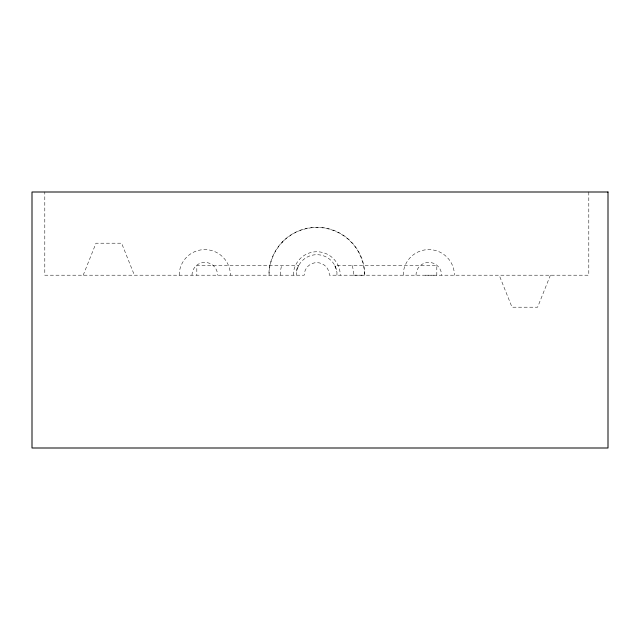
<?xml version="1.0" encoding="UTF-8"?>
<svg xmlns="http://www.w3.org/2000/svg" width="640" height="640" viewBox="0 0 640 640"><rect width="100%" height="100%" fill="white"/><g stroke="black" fill="none" stroke-linecap="round" stroke-linejoin="round"><path stroke-width="0.48" stroke-dasharray="3.2 2.4" d="M297.864 267.328L298.536 265.632L196.816 265.632L196.816 275.2M83.2 275.2L96 243.2L121.6 243.2L134.4 275.2M550.4 275.2L537.6 307.2L512 307.2L499.2 275.2M282.248 242.272L283.056 241.456M353.408 275.168L364.8 275.2A47.952 47.952 0 0 0 316.824 227.264A47.952 47.952 0 0 0 268.864 275.2M425.344 275.192L436.816 275.2L436.816 265.632L335.024 265.632L335.696 267.328M588.8 192L588.8 275.2L329.36 275.2A12.56 12.56 0 0 0 316.8 262.64A12.56 12.56 0 0 0 304.24 275.2L44.8 275.2L44.8 192M336.944 275.2L336.944 271.616A20.472 20.472 0 0 0 296.696 271.2L296.696 275.2M293.344 275.2A23.456 23.456 0 0 1 316.8 251.744A23.456 23.456 0 0 1 340.256 275.2M269.096 275.2A47.688 47.688 0 0 1 316.776 227.48A47.688 47.688 0 0 1 364.464 275.192M352.264 265.592A35.016 34.456 90 0 1 353.576 275.168M280.32 275.168A35.032 34.136 -88.3 0 1 281.6 265.68M296.384 271.128A20.016 18.08 -89.7 0 1 298.296 265.48M334.744 265.808A19.992 17.432 86.9 0 1 336.616 271.688M403.2 275.2A25.6 25.6 0 0 1 428.8 249.6A25.6 25.6 0 0 1 454.4 275.2M416 275.2A12.8 12.8 0 0 1 428.8 262.4A12.8 12.8 0 0 1 441.6 275.2M179.2 275.2A25.6 25.6 0 0 1 204.8 249.6A25.6 25.6 0 0 1 230.4 275.2M192 275.2A12.8 12.8 0 0 1 204.8 262.4A12.8 12.8 0 0 1 217.6 275.2"/><path stroke-width="0.96" d="M608 192L32 192L32 448L608 448L608 192"/></g></svg>
